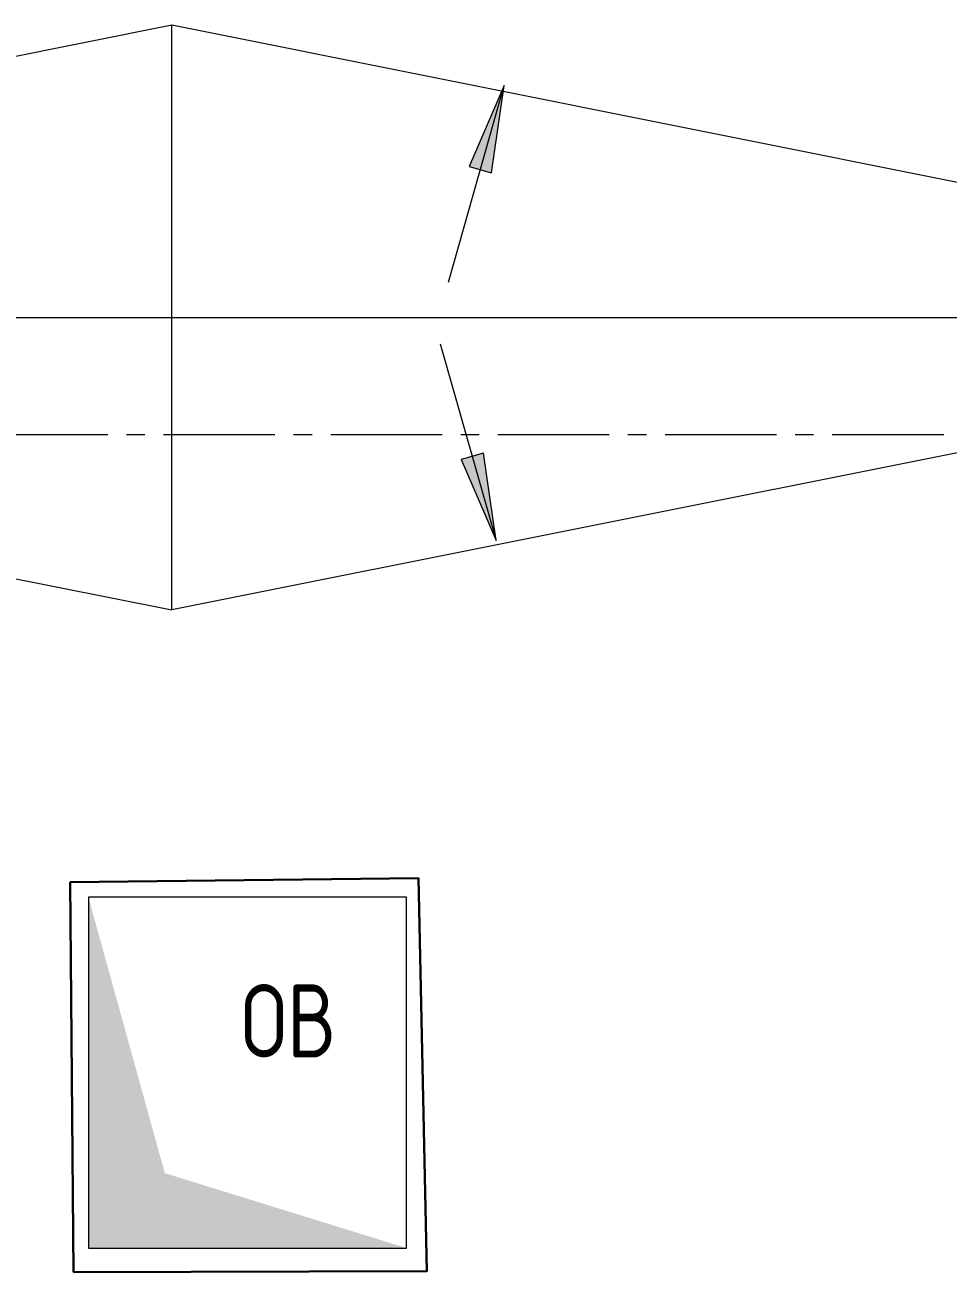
# Model space of a CAD drawing. Header units: millimetres. Extents: x -330955 to 144729, y -76510 to 25340.
# Drawn here: x 71738 to 74894, y -39930 to -35667 of the extents above; entities that cross this region are included whole.
import ezdxf

# ---------------------------------------------------------------- set-up
doc = ezdxf.new("R2010")
doc.units = ezdxf.units.MM
doc.header["$LTSCALE"] = 20
doc.linetypes.add('CENTER2', pattern=[28.575, 19.05, -3.175, 3.175, -3.175])
doc.layers.get('0').update_dxf_attribs({"lineweight": 0})
doc.layers.add('Внутренние кромки', color=7, linetype='Continuous', lineweight=9, true_color=0x004000)
doc.layers.add('Крыши', color=7, linetype='Continuous', lineweight=9, true_color=0x004000)
for name, color, linetype, lineweight in [('Воздуховоды', 7, 'Continuous', 18), ('Линии1', 7, 'Continuous', 30), ('Оси', 7, 'CENTER2', 9), ('Уклоны в точках', 7, 'Continuous', 9)]:
    doc.layers.add(name, color=color, linetype=linetype, lineweight=lineweight)
doc.styles.add('ISOCPEUR', font='isocpeur.ttf', dxfattribs={"width": 0.8, "height": 2.5})

msp = doc.modelspace()

# ---------------------------------------------------------------- hatches: boundary and pattern name
at = {"layer": 'Воздуховоды'}
msp.add_hatch(color=7, dxfattribs=at).paths.add_polyline_path([(71955.082, -38648.1282), (71955.082, -39848.1282), (73042.7402, -39848.1282), (72216.5023, -39592.0911)])
at = {"layer": 'Уклоны в точках', "lineweight": 20}
for points in [[(73376.9372, -35873.2971), (73256.9868, -36151.0952), (73332.9735, -36172.6749)], [(73349.3289, -37429.7488), (73305.3651, -37130.371), (73229.3784, -37151.9507)]]:
    msp.add_hatch(color=7, dxfattribs=at).paths.add_polyline_path(points, flags=0)

# ---------------------------------------------------------------- linework, layer by layer
at = {"layer": 'Внутренние кромки', "color": 7}
for p, q in [((72239.9277, -37666.7519), (72239.9277, -35666.7519)), ((64817.9277, -36666.7519), (77244.9277, -36666.7519)), ((64817.9277, -36666.7519), (77244.9277, -36666.7519))]:
    msp.add_line(p, q, dxfattribs=at)
at = {"layer": 'Воздуховоды', "color": 7}
msp.add_lwpolyline([(71955.082, -39848.1282), (73042.7402, -39848.1282), (73042.7402, -38648.1282), (71955.082, -38648.1282), (71955.082, -39848.1282)], dxfattribs=at)
at = {"layer": 'Крыши', "color": 7}
for p, q in [((64817.9277, -37151.1519), (72239.9277, -35666.7519)), ((64817.9277, -37151.1519), (72239.9277, -35666.7519)), ((72239.9277, -35666.7519), (77235.0248, -36665.7714)), ((72239.9277, -35666.7519), (77235.0248, -36665.7714)), ((64817.9277, -36182.3519), (72239.9277, -37666.7519)), ((64817.9277, -36182.3519), (72239.9277, -37666.7519)), ((77235.0248, -36667.7325), (72239.9277, -37666.7519)), ((77235.0248, -36667.7325), (72239.9277, -37666.7519))]:
    msp.add_line(p, q, dxfattribs=at)
at = {"layer": 'Линии1', "color": 7}
msp.add_lwpolyline([(71904.7935, -39930.2541), (73111.6122, -39927.5952), (73083.9677, -38584.1694), (71893.1257, -38597.5146), (71904.7935, -39930.2541)], dxfattribs=at)
at = {"layer": 'Оси'}
msp.add_line((61353.4323, -37066.7519), (112039.911, -37066.7519), dxfattribs=at)
at = {"layer": 'Уклоны в точках', "color": 7}
for p, q in [((73185.704, -36546.6691), (73376.9372, -35873.2971)), ((73158.0956, -36756.3768), (73349.3289, -37429.7488))]:
    msp.add_line(p, q, dxfattribs=at)
at = {"layer": 'Уклоны в точках', "color": 7, "lineweight": 20}
for p, q in [((73376.9372, -35873.2971), (73256.9868, -36151.0952)), ((73332.9735, -36172.6749), (73376.9372, -35873.2971)), ((73256.9868, -36151.0952), (73332.9735, -36172.6749)), ((73305.3651, -37130.371), (73229.3784, -37151.9507)), ((73349.3289, -37429.7488), (73305.3651, -37130.371)), ((73229.3784, -37151.9507), (73349.3289, -37429.7488))]:
    msp.add_line(p, q, dxfattribs=at)

# ---------------------------------------------------------------- texts
at = {"color": 7, "insert": (72477.2001, -38946.4841), "char_height": 250, "width": 1266.66625, "attachment_point": 1, "rotation": 360, "style": 'ISOCPEUR'}
msp.add_mtext('ОВ', dxfattribs=at)

doc.saveas('drawing.dxf')
